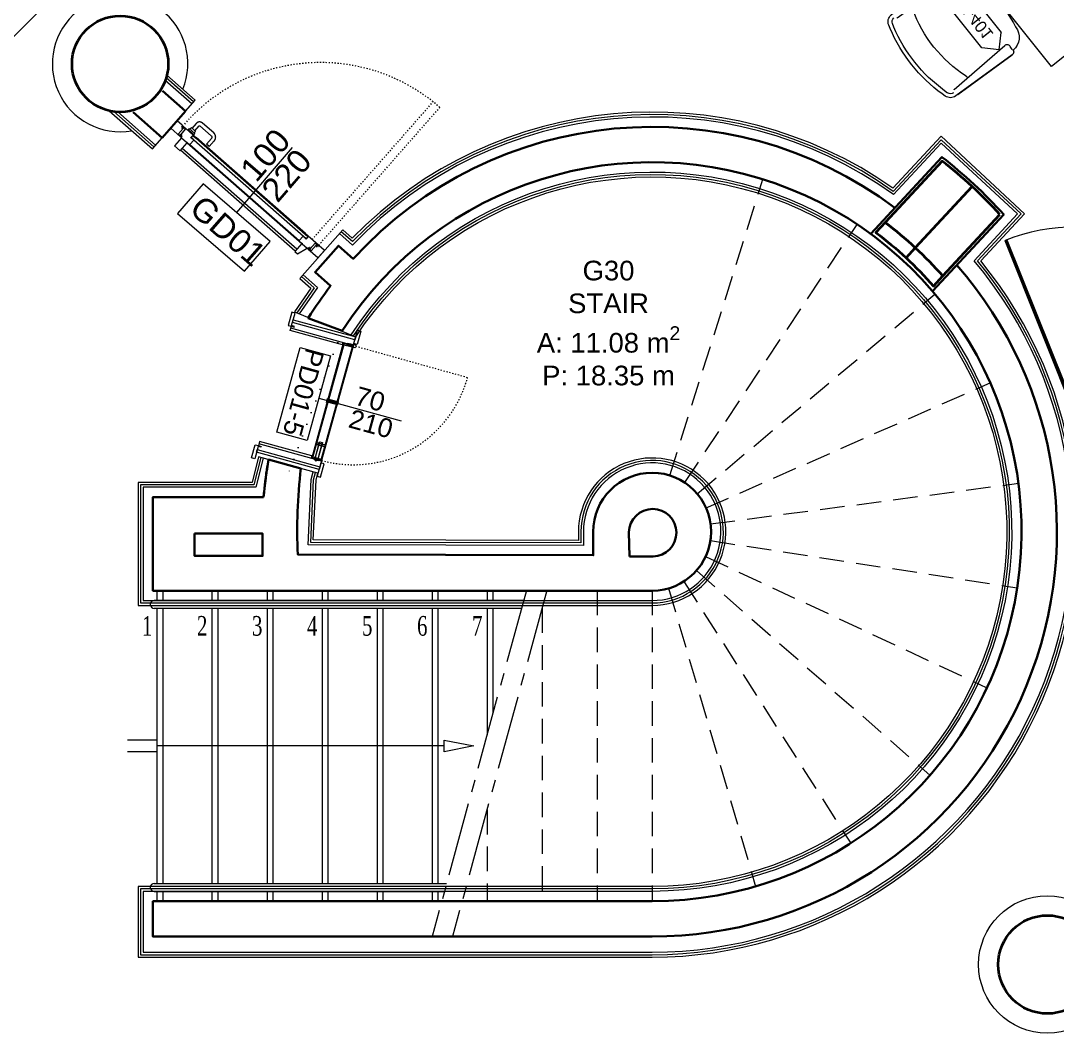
# Model space of a CAD drawing. Header units: centimetres. Extents: x 118932 to 154602, y -32682 to -23521.
# Drawn here: x 136968 to 137496, y -29260 to -28745 of the extents above; entities that cross this region are included whole.
import ezdxf

# ---------------------------------------------------------------- set-up
doc = ezdxf.new("R2010")
doc.units = ezdxf.units.CM
doc.header["$LTSCALE"] = 50
doc.header["$MEASUREMENT"] = 0
for name, pattern in [('ACAD_ISO03W100', [30, 12, -18]), ('CENTER2', [1.125, 0.75, -0.125, 0.125, -0.125]), ('DOT2', [0.125, 0, -0.125]), ('HIDDEN', [0.375, 0.25, -0.125]), ('IMPORT-HIDDEN _11_', [3.75, 2.5, -1.25])]:
    doc.linetypes.add(name, pattern=pattern)
for name, color, linetype, lineweight, true_color in [('GEN_00_BL_Yazı', 7, 'Continuous', 0, 0x4f5250), ('GEN_00_BL_Ölçü Dış', 7, 'Continuous', 5, 0x766a5e), ('GEN_01_TA_Kolon', 7, 'Continuous', 35, 0xd05d28), ('GEN_01_TA_Merdiven', 7, 'Continuous', 13, 0x816183), ('GEN_02_TF_Kapı', 7, 'Continuous', 9, 0x4a3526), ('GEN_02_TF_Mobilya', 7, 'Continuous', 5, 0x745e3d), ('GEN_02_TF_Pencere', 7, 'Continuous', 9, 0x6093ac), ('GEN_04_PL_İzdüşüm Noktalı', 7, 'DOT2', 9, 0x816183), ('GEN_05_ML_Ahşap', 7, 'Continuous', 9, 0x745e3d), ('GEN_05_ML_Alçıpan_giydirme', 7, 'Continuous', 18, 0x7ebab5), ('GEN_05_ML_Cam', 7, 'Continuous', 9, 0x637d96), ('GEN_05_ML_Kompozit Panel', 7, 'Continuous', 9, 0x7f8274), ('GEN_06_GR_Cam', 7, 'Continuous', 9, 0x6093ac), ('GEN_06_GR_İnce', 7, 'Continuous', 13, 0xb0b0a9), ('KALACAK DUVARLAR', 7, 'Continuous', 30, 0x005387)]:
    doc.layers.add(name, color=color, linetype=linetype, lineweight=lineweight, true_color=true_color)
doc.layers.add('GEN_02_TF_Halı', color=7, linetype='Continuous', lineweight=5, true_color=0x903373, transparency=0.8)
doc.styles.add('ARIAL', font='arial.ttf')
doc.styles.add('arial_1_18', font='arial.ttf', dxfattribs={"height": 0.2})
doc.styles.add('Arial_6', font='arial.ttf', dxfattribs={"height": 59.5325})
doc.styles.add('Times', font='times.ttf', dxfattribs={"width": 0.7})

# ---------------------------------------------------------------- blocks, each defined once
blk = doc.blocks.new('A$C2D1B6976')
at = {"layer": 'GEN_01_TA_Merdiven', "linetype": 'IMPORT-HIDDEN _11_', "ltscale": 0.1}
for p, q in [((31765.55, 9493.56), (31812.95, 9644.29)), ((31773.2, 9489.9), (31860.9, 9621.34)), ((31779.52, 9484.24), (31900.5, 9585.88)), ((31784, 9477.04), (31928.6, 9540.75)), ((31786.29, 9468.87), (31942.94, 9489.56)), ((31786.2, 9460.39), (31942.38, 9436.41)), ((31783.74, 9452.27), (31926.96, 9385.53)), ((31779.11, 9445.16), (31897.93, 9341.01)), ((31772.67, 9439.64), (31857.59, 9306.39)), ((31728.54, 9434.94), (31728.54, 9276.93)), ((31756.55, 9434.94), (31756.55, 9276.93)), ((31764.94, 9436.14), (31809.17, 9284.44)), ((31700.54, 9425.94), (31700.54, 9276.93)), ((31672.54, 9323.44), (31672.54, 9276.93))]:
    blk.add_line(p, q, dxfattribs=at)
at = {"layer": 'GEN_01_TA_Merdiven'}
for p, q in [((31504.53, 9434.94), (31504.53, 9429.94)), ((31507.53, 9434.94), (31507.53, 9429.94)), ((31532.53, 9434.94), (31532.53, 9429.94)), ((31535.53, 9434.94), (31535.53, 9429.94)), ((31560.53, 9434.94), (31560.53, 9429.94)), ((31563.53, 9434.94), (31563.53, 9429.94)), ((31588.54, 9434.94), (31588.54, 9429.94)), ((31591.54, 9434.94), (31591.54, 9429.94)), ((31616.54, 9434.94), (31616.54, 9429.94)), ((31619.54, 9434.94), (31619.54, 9429.94)), ((31644.54, 9434.94), (31644.54, 9429.94)), ((31647.54, 9434.94), (31647.54, 9429.94)), ((31672.54, 9434.94), (31672.54, 9429.94)), ((31675.54, 9434.94), (31675.54, 9429.94)), ((31691.16, 9429.94), (31503.12, 9429.94)), ((31690.07, 9425.94), (31503.12, 9425.94)), ((31504.53, 9425.94), (31504.53, 9285.93)), ((31507.53, 9425.94), (31507.53, 9285.93)), ((31532.53, 9425.94), (31532.53, 9285.93)), ((31535.53, 9425.94), (31535.53, 9285.93)), ((31560.53, 9425.94), (31560.53, 9285.93)), ((31563.53, 9425.94), (31563.53, 9285.93)), ((31588.54, 9425.94), (31588.54, 9285.93)), ((31591.54, 9425.94), (31591.54, 9285.93)), ((31616.54, 9425.94), (31616.54, 9285.93)), ((31619.54, 9425.94), (31619.54, 9285.93)), ((31644.54, 9425.94), (31644.54, 9285.93)), ((31647.54, 9425.94), (31647.54, 9285.93)), ((31672.54, 9425.94), (31672.54, 9361.52)), ((31675.54, 9425.94), (31675.54, 9372.55)), ((31504.53, 9358.93), (31489.53, 9358.93)), ((31650.71, 9355.93), (31504.53, 9355.93)), ((31504.53, 9352.93), (31489.53, 9352.93)), ((31503.12, 9285.93), (31651.97, 9285.93)), ((31503.12, 9281.93), (31650.88, 9281.93)), ((31504.53, 9281.93), (31504.53, 9276.93)), ((31507.53, 9281.93), (31507.53, 9276.93)), ((31532.53, 9281.93), (31532.53, 9276.93)), ((31535.53, 9281.93), (31535.53, 9276.93)), ((31560.53, 9281.93), (31560.53, 9276.93)), ((31563.53, 9281.93), (31563.53, 9276.93)), ((31588.54, 9281.93), (31588.54, 9276.93)), ((31591.54, 9281.93), (31591.54, 9276.93)), ((31616.54, 9281.93), (31616.54, 9276.93)), ((31619.54, 9281.93), (31619.54, 9276.93)), ((31644.54, 9281.93), (31644.54, 9276.93)), ((31647.54, 9281.93), (31647.54, 9276.93)), ((31505.19, 9276.93), (31504.53, 9276.93))]:
    blk.add_line(p, q, dxfattribs=at)
at = {"layer": 'GEN_01_TA_Merdiven', "linetype": 'CENTER2'}
for p, q in [((31692.52, 9434.94), (31644.62, 9258.93)), ((31702.88, 9434.94), (31654.99, 9258.93))]:
    blk.add_line(p, q, dxfattribs=at)
at = {"layer": 'GEN_01_TA_Merdiven'}
blk.add_lwpolyline([(31650.71, 9358.93), (31665.72, 9355.93), (31650.71, 9352.93)], close=True, dxfattribs=at)
for centre in [(31503.12, 9427.94), (31503.12, 9283.93)]:
    blk.add_arc(centre, 2, 90, 270, dxfattribs=at)
at = {"layer": 'GEN_04_PL_İzdüşüm Noktalı'}
blk.add_line((31598.75, 9567.15), (31570.53, 9492.29), dxfattribs=at)
at = {"layer": 'GEN_01_TA_Merdiven', "style": 'Times', "width": 0.7}
for s, p in [('1', (31496.9, 9412.04)), ('2', (31524.9, 9412.04)), ('3', (31552.9, 9412.04)), ('4', (31580.9, 9412.04)), ('6', (31636.91, 9412.04)), ('5', (31608.9, 9412.04)), ('7', (31664.91, 9412.04))]:
    blk.add_text(s, height=10, dxfattribs=at).set_placement(p)
blk = doc.blocks.new('LEVEL 0_A BLOK_KOLON')
at = {"layer": 'GEN_01_TA_Kolon'}
for points in [[(62308.16, 8662.45, 0.020904), (62292.92, 8675.44), (62263.9, 8644.14, -0.02543), (62279.26, 8631.29), (62308.16, 8662.45, 0.020904)], [(62322.26, 8648.24, 0.020904), (62308.16, 8662.45), (62279.26, 8631.29, -0.02543), (62293.24, 8616.94), (62322.26, 8648.24, 0.020904)], [(62263.9, 8644.14), (62259.14, 8639.01, -0.026871), (62274.54, 8626.2), (62279.26, 8631.29, 0.02543), (62263.9, 8644.14)], [(62279.26, 8631.29), (62274.54, 8626.2, -0.026871), (62288.48, 8611.81), (62293.24, 8616.94, 0.02543), (62279.26, 8631.29)]]:
    blk.add_lwpolyline(points, format="xyb", close=True, dxfattribs=at)
for centre, radius in [((61874.55, 8724.85), 24.49), ((62346.47, 8266.59), 25)]:
    blk.add_circle(centre, radius, dxfattribs=at)
blk = doc.blocks.new('KALACAK DUVARLAR LEVEL 0 A BLOK')
at = {"layer": 'KALACAK DUVARLAR'}
blk.add_line((61891.23, 8504.42), (61947.57, 8504.42), dxfattribs=at)
blk.add_line((61891.23, 8504.42), (61947.57, 8504.42), dxfattribs=at)
for points in [[(61881.21, 8700.23), (61895.9, 8687.32), (61907.78, 8700.82), (61896.05, 8711.13)], [(61964.17, 8280.8), (61891.23, 8280.8), (61891.23, 8298.8), (61964.17, 8298.8)], [(62145.32, 8280.8), (61891.23, 8280.8), (61891.23, 8298.8), (62145.32, 8298.8)]]:
    blk.add_lwpolyline(points, dxfattribs=at)
for points in [[(61970.31, 8595.51), (61987.52, 8589.03), (61970.31, 8595.51, -0.024235), (61981.65, 8611.94), (61973.73, 8618.9), (61985.65, 8632.36), (61993.19, 8625.73, -0.386082), (62268.85, 8651.68)], [(61987.52, 8589.03, -1.681976), (62145.32, 8298.8), (62048.65, 8298.8)], [(62256.54, 8638.4), (62292.76, 8677.47, -0.044695), (62324.29, 8648.23), (62288.07, 8609.16)], [(62043.76, 8280.8), (62145.32, 8280.8, 0.644295), (62300.38, 8622.44)], [(61965.01, 8475.14), (62115.31, 8474.81), (62115.31, 8486.81), (62115.31, 8474.81), (61965.01, 8475.14, -0.044009), (61966.58, 8518.96), (61950.11, 8523.52)]]:
    blk.add_lwpolyline(points, format="xyb", dxfattribs=at)
for points in [[(61891.23, 8456.81), (62145.32, 8456.81), (61891.23, 8456.81), (61891.23, 8504.42)], [(61912.46, 8485.83), (61947.01, 8485.83), (61947.01, 8474.53), (61912.46, 8474.53)]]:
    blk.add_lwpolyline(points, close=True, dxfattribs=at)
blk.add_lwpolyline([(62133.82, 8474.23), (62133.5, 8486.53, -2.353913), (62145.82, 8474.23)], format="xyb", close=True, dxfattribs=at)
for centre, radius, start, end in [((62152.83, 8486.81), 206.01, 169.7377, 175.0989), ((62152.83, 8486.81), 206.01, 170.5503, 175.0989), ((62145.32, 8486.81), 30, 270, 180), ((62145.32, 8486.81), 30, 270, 180)]:
    blk.add_arc(centre, radius, start, end, dxfattribs=at)
blk = doc.blocks.new('FFE Tag-Multi-MSD - FFE Tag-Multi-MSD-8152404-TYPE A-01 - FURNITURE PLAN')
blk.add_wipeout([(-8.76, 0), (-6.19, 2.57), (6.19, 2.57), (8.76, 0), (6.19, -2.57), (-6.19, -2.57)]).dxf.layer = 'GEN_00_BL_Yazı'
at = {"layer": 'GEN_00_BL_Yazı'}
for p, q in [((-8.76, 0), (-6.19, 2.57)), ((6.19, 2.57), (-6.19, 2.57)), ((8.76, 0), (6.19, 2.57)), ((-8.76, 0), (-6.19, -2.57)), ((8.76, 0), (6.19, -2.57)), ((-6.19, -2.57), (6.19, -2.57))]:
    blk.add_line(p, q, dxfattribs=at)
blk = doc.blocks.new('CS-423_DiningTable_90(W)x90(D)x76(H)')
at = {"linetype": 'HIDDEN'}
blk.add_lwpolyline([(-250, 250), (250, 250), (250, -250), (-250, -250)], close=True, dxfattribs=at)
at = {"layer": 'GEN_00_BL_Yazı', "xscale": 24.48801272789216, "yscale": 24.48801272789216, "zscale": 24.48801272789216}
blk.add_blockref('FFE Tag-Multi-MSD - FFE Tag-Multi-MSD-8152404-TYPE A-01 - FURNITURE PLAN', (7, -354.3), dxfattribs=at)
blk.add_lwpolyline([(-450, 450), (450, 450), (450, -450), (-450, -450)], close=True)
at = {"layer": 'GEN_00_BL_Yazı', "insert": (-133, -325.1), "char_height": 60, "attachment_point": 1, "style": 'Arial_6'}
blk.add_mtext('CS-423', dxfattribs=at)
blk = doc.blocks.new('EF-401_DiningChair')
at = {"layer": 'GEN_02_TF_Mobilya'}
for p, q in [((-264.5, 90.1), (-279.6, 431.6)), ((257.7, 449.2), (239.7, 449.2)), ((264.5, 90.1), (279.6, 431.6)), ((-206.7, 48.1), (-225.4, 53.6)), ((206.7, 48.1), (225.4, 53.6))]:
    blk.add_line(p, q, dxfattribs=at)
for centre, radius, start, end in [((-262.1, 432.2), 17.6, 75.4846, 181.8292), ((262.1, 432.2), 17.6, 358.1708, 104.5154), ((-223.9, 171.6), 10, 53.6805, 121.5734), ((-0.1, 833.8), 689.4, 251.5812, 288.4188), ((223.6, 171.6), 10, 58.4266, 126.3195), ((-218.1, 78.4), 25.8, 182.5404, 253.5801), ((-234, 91.3), 1.15, 270, 357.4596), ((218.1, 78.4), 25.8, 286.4199, 357.4596), ((234, 91.3), 1.15, 182.5404, 270), ((0, 793.2), 773.2, 254.4748, 285.5252)]:
    blk.add_arc(centre, radius, start, end, dxfattribs=at)
at = {"layer": 'GEN_00_BL_Yazı', "xscale": 24.48801272789193, "yscale": 24.48801272789193, "zscale": 24.48801272789193, "rotation": 180}
blk.add_blockref('FFE Tag-Multi-MSD - FFE Tag-Multi-MSD-8152404-TYPE A-01 - FURNITURE PLAN', (-2.8, 395.2), dxfattribs=at)
at = {"layer": 'GEN_02_TF_Mobilya'}
for p, q in [((-257.7, 449.2), (-239.7, 449.2)), ((-232.8, 91.2), (-217.7, 431.6)), ((232.8, 91.2), (217.7, 431.6))]:
    blk.add_line(p, q, dxfattribs=at)
blk.add_lwpolyline([(-263.5, 449.7, 0.399393), (-279.6, 431.6), (-263.9, 76.4, 0.320293), (-231, 34.5), (-212.3, 28.9, 0.136318), (212.3, 28.9), (231, 34.5, 0.320293), (263.9, 76.4), (279.6, 431.6, 0.399393), (263.5, 449.7, 0.412368), (178.4, 533.3, 0.093652), (-178.4, 533.3, 0.412368)], format="xyb", close=True, dxfattribs=at)
for centre, start, end in [((-235.3, 432.2), 358.1708, 104.5154), ((235.3, 432.2), 75.4846, 181.8292)]:
    blk.add_arc(centre, 17.6, start, end, dxfattribs=at)
at = {"layer": 'GEN_00_BL_Yazı', "insert": (137.2, 365.9), "char_height": 60, "attachment_point": 1, "rotation": 180, "style": 'Arial_6'}
blk.add_mtext('EF-401', dxfattribs=at)
blk = doc.blocks.new('A blok level 0 tefriş')
at = {"layer": 'GEN_02_TF_Halı'}
blk.add_lwpolyline([(269.51, -7.4), (-119.4, 381.51), (-373.96, 126.95), (14.95, -261.96)], close=True, dxfattribs=at)
at = {"layer": 'GEN_02_TF_Mobilya', "xscale": 0.1, "yscale": 0.1, "zscale": 0.1, "rotation": 218.5556350072691}
blk.add_blockref('CS-423_DiningTable_90(W)x90(D)x76(H)', (773.23, 8.8), dxfattribs=at)
at = {"layer": 'GEN_02_TF_Mobilya', "xscale": -0.1, "yscale": 0.1, "zscale": 0.1, "rotation": 308.5556350072694}
blk.add_blockref('EF-401_DiningChair', (695.03, -53.53), dxfattribs=at)
blk = doc.blocks.new('level 0 main tower duvarlar')
at = {"layer": 'GEN_00_BL_Yazı'}
blk.add_arc((-848.93, -628.09), 34.49, 337.9682, 279.9244, dxfattribs=at)
at = {"layer": 'GEN_05_ML_Alçıpan_giydirme'}
for points in [[(-854.51, -651.94), (-832.53, -671.26), (-810.75, -646.49), (-825.13, -633.85)], [(-812.4, -648.37), (-825.92, -636.48)], [(-811.58, -647.43), (-825.49, -635.19)], [(-852.12, -652.37), (-831.7, -670.32)], [(-850.01, -652.56), (-830.88, -669.38)], [(-756.6, -736.35), (-750.13, -742.03), (-758.93, -754.78)], [(-755.77, -735.41), (-748.47, -741.83), (-757.75, -755.27)]]:
    blk.add_lwpolyline(points, dxfattribs=at)
blk.add_lwpolyline([(-757.42, -737.29), (-751.79, -742.24), (-760.11, -754.3), (-729.04, -767.04, -1.67594), (-578.16, -1046.64), (-839.75, -1046.64), (-839.75, -1082.64), (-578.15, -1082.64, 0.632082), (-410.88, -728.36), (-388.59, -704.31), (-431.12, -664.88), (-455.61, -691.29, 0.36719), (-730.77, -716.8), (-735.65, -712.52)], format="xyb", close=True, dxfattribs=at)
for points in [[(-730.21, -766.56), (-730.2, -766.52, -1.676969), (-578.16, -1047.89), (-838.5, -1047.89), (-838.5, -1081.39), (-578.16, -1081.39, 0.633848), (-412.54, -728.31), (-390.35, -704.38), (-431.05, -666.65), (-455.44, -692.94, 0.370234), (-730.7, -718.53), (-736.47, -713.46)], [(-731.37, -766.08), (-731.35, -766, -1.67799), (-578.16, -1049.14), (-837.25, -1049.14), (-837.25, -1080.14), (-578.16, -1080.14, 0.635637), (-414.2, -728.26), (-392.12, -704.45), (-430.99, -668.41), (-455.27, -694.6, 0.373318), (-730.63, -720.25), (-737.3, -714.39)], [(-778.52, -828.01), (-781.77, -841.03), (-839.75, -841.03), (-839.75, -903.63), (-578.16, -903.63, 2.414404), (-615.66, -866.13), (-615.66, -870.62), (-750.62, -870.32), (-749.21, -839.97), (-748.22, -836.38), (-778.52, -828.01)], [(-777.31, -828.34), (-780.79, -842.28), (-838.5, -842.28), (-838.5, -902.38), (-578.16, -902.38, 2.414404), (-614.41, -866.13), (-614.41, -871.87), (-751.93, -871.57), (-750.45, -839.77), (-749.42, -836.05)], [(-776.11, -828.67), (-779.82, -843.53), (-837.25, -843.53), (-837.25, -901.13), (-578.16, -901.13, 2.414404), (-613.16, -866.13), (-613.16, -873.12), (-753.23, -872.81), (-751.7, -839.58), (-750.63, -835.72)]]:
    blk.add_lwpolyline(points, format="xyb", dxfattribs=at)
at = {"layer": 'GEN_05_ML_Kompozit Panel'}
blk.add_circle((-377.01, -1086.35), 35, dxfattribs=at)
blk = doc.blocks.new('A9_')
at = {"layer": 'GEN_02_TF_Pencere'}
for p, q in [((-240.78, -103.38), (-277.96, -10.54)), ((-240.78, -103.38), (-277.96, -10.54)), ((-240.6, -103.31), (-277.77, -10.47)), ((-240.6, -103.31), (-277.77, -10.47)), ((-240.41, -103.24), (-277.58, -10.39)), ((-240.41, -103.24), (-277.58, -10.39)), ((-240.3, -102.98), (-277.32, -10.51)), ((-240.3, -102.98), (-277.32, -10.51)), ((-241.42, -103.42), (-278.44, -10.95)), ((-241.42, -103.42), (-278.44, -10.95)), ((-241.16, -103.53), (-278.33, -10.69)), ((-241.16, -103.53), (-278.33, -10.69)), ((-240.97, -103.46), (-278.14, -10.62)), ((-240.97, -103.46), (-278.14, -10.62))]:
    blk.add_line(p, q, dxfattribs=at)
blk.add_arc((-243.01, -97.81), 94.01, 21.8203, 112.0938, dxfattribs=at)
blk.add_arc((-243.01, -97.81), 94.01, 21.8203, 112.0938, dxfattribs=at)
blk = doc.blocks.new('DOGRAMA LEVEL 0 A BLOK')
at = {"layer": 'GEN_06_GR_İnce'}
blk.add_blockref('A9_', (3132.49, -759.9), dxfattribs=at)
blk = doc.blocks.new('PD01-5')
at = {"layer": 'GEN_02_TF_Kapı'}
for p, q in [((3.75, 0), (-0.75, 0)), ((3.45, 0.14), (3.45, -3)), ((3.75, 0.01), (3.75, -3)), ((3.75, 0), (3.75, -33)), ((4.05, 0.01), (4.05, -3)), ((4.05, 0), (64.45, 0)), ((4.05, -5.2), (4.05, 0)), ((4.35, 0.14), (4.35, -3)), ((33.56, 0), (33.56, -5.2, 0)), ((34.95, 0), (34.95, -5.2, 0)), ((56.32, 0), (56.32, -5.2, 0)), ((57.32, 0), (57.32, -5.2, 0)), ((64.45, -5.2), (64.45, 0)), ((64.75, 0), (64.75, -33)), ((64.75, 0), (69.25, 0)), ((3.75, -3), (3.45, -3)), ((4.07, -2.6), (3.75, -2.26)), ((4.07, -2.6), (3.75, -2.26)), ((4.07, -2.6), (3.75, -3.01)), ((4.05, -0.4), (64.45, -0.4)), ((4.05, -2.54), (4.05, -2.12)), ((4.05, -2.55), (4.07, -2.55)), ((4.05, -2.65), (4.05, -2.55)), ((4.05, -2.65), (4.07, -2.65)), ((4.05, -3.08), (4.05, -2.66)), ((4.35, -3), (4.05, -3)), ((4.05, -4.8), (64.45, -4.8)), ((4.05, -5.2), (64.45, -5.2)), ((4.07, -2.1), (4.43, -2.1)), ((4.07, -2.45), (4.07, -2.55)), ((4.07, -2.45), (4.18, -2.45)), ((4.07, -2.65), (4.07, -2.55)), ((4.07, -2.65), (4.07, -2.75)), ((4.07, -2.75), (4.18, -2.75)), ((4.43, -3.1), (4.07, -3.1)), ((4.18, -2.12), (4.18, -3.08)), ((4.18, -2.45), (4.18, -2.75)), ((4.45, -2.12), (4.45, -3.08)), ((4.65, -4.8), (4.65, -0.4)), ((33.66, -5.2), (34.85, -5.2)), ((63.85, -4.8), (63.85, -0.4)), ((64.05, -2.12), (64.05, -3.08)), ((64.43, -2.1), (64.07, -2.1)), ((64.07, -2.12), (64.07, -3.08)), ((64.43, -2.12), (64.07, -2.12)), ((64.07, -3.08), (64.43, -3.08)), ((64.07, -3.1), (64.43, -3.1)), ((64.32, -2.12), (64.32, -3.08)), ((64.43, -2.45), (64.32, -2.45)), ((64.32, -2.45), (64.32, -2.75)), ((64.43, -2.75), (64.32, -2.75)), ((64.43, -2.54), (64.43, -2.12)), ((64.43, -2.6), (64.75, -2.26)), ((64.43, -2.6), (64.75, -2.26)), ((64.43, -2.45), (64.43, -2.55)), ((64.43, -2.54), (64.45, -2.54)), ((64.45, -2.55), (64.43, -2.55)), ((64.43, -2.65), (64.43, -2.55)), ((64.43, -2.6), (64.75, -3.01)), ((64.43, -2.65), (64.43, -2.75)), ((64.45, -2.65), (64.43, -2.65)), ((64.43, -3.08), (64.43, -2.66)), ((64.43, -2.66), (64.45, -2.66)), ((64.45, -2.06), (64.45, -3.11)), ((65.45, -2.73), (64.45, -2.06)), ((64.45, -2.54), (64.45, -2.12)), ((64.45, -2.65), (64.45, -2.55)), ((64.45, -3.08), (64.45, -2.66)), ((65.45, -2.99), (64.45, -3.11)), ((64.45, -3.11), (64.45, -2.99)), ((64.95, -1.47), (65.05, -1.47)), ((65.05, -3.69), (64.95, -3.69)), ((65.05, -1.47), (65.05, -2.46)), ((65.05, -3.04), (65.05, -3.69)), ((65.45, -2.99), (65.45, -2.73)), ((4.95, -5.4), (3.75, -5.4)), ((4.95, -5.4), (4.95, -33)), ((63.55, -5.4), (63.55, -33)), ((63.55, -5.4), (64.75, -5.4)), ((2.75, -31.5), (2.35, -31.5)), ((2.35, -31.5), (2.35, -33)), ((2.75, -33), (2.75, -31.5)), ((65.75, -33), (65.75, -31.5)), ((65.75, -31.5), (66.15, -31.5)), ((66.15, -31.5), (66.15, -33)), ((2.35, -33), (-0.75, -33)), ((4.95, -33), (2.75, -33)), ((63.55, -33), (65.75, -33))]:
    blk.add_line(p, q, dxfattribs=at)
at = {"layer": 'GEN_02_TF_Kapı', "linetype": 'ACAD_ISO03W100', "ltscale": 0.001}
blk.add_lwpolyline([(64.45, 0, 0.414214), (4.05, 60.4), (3.9, 0.8)], format="xyb", dxfattribs=at)
at = {"layer": 'GEN_02_TF_Kapı'}
for points in [[(2.75, 0), (-4.25, 0), (-4.25, 1.75), (2.75, 1.75)], [(-0.75, 0), (0.75, 0), (0.75, -33), (-0.75, -33)], [(35.25, 0), (33.25, 0), (33.25, 0.2), (33.65, 0.3), (34.85, 0.3), (35.25, 0.2)], [(33.66, 0), (33.56, 0), (33.56, -5.2), (33.66, -5.2)], [(34.85, -5.2), (33.65, -5.2), (33.65, 0), (34.85, 0)], [(34.85, 0), (34.95, 0), (34.95, -5.2), (34.85, -5.2)], [(56.42, 0), (56.32, 0), (56.32, -5.2), (56.42, -5.2)], [(56.32, 0), (56.42, 0), (56.42, -5.2), (56.32, -5.2)], [(56.42, -5.2), (57.22, -5.2), (57.22, 0), (56.42, 0)], [(57.22, 0), (57.32, 0), (57.32, -5.2), (57.22, -5.2)], [(57.32, 0), (57.22, 0), (57.22, -5.2), (57.32, -5.2)], [(65.75, 0), (72.75, 0), (72.75, 1.75), (65.75, 1.75)], [(67.75, 0), (69.25, 0), (69.25, -33), (67.75, -33)], [(35.26, -5.4), (33.26, -5.4), (33.26, -5.2), (35.26, -5.2)], [(55.5, -1.95), (64.35, -1.95), (64.35, -3.47), (55.5, -3.47)], [(55.6, -2.05), (64.25, -2.05), (64.25, -3.37), (55.6, -3.37)], [(64.45, -3.47), (64.25, -3.47), (64.25, -1.55), (64.45, -1.55)], [(64.95, -3.69), (64.75, -3.69), (64.75, -1.47), (64.95, -1.47)]]:
    blk.add_lwpolyline(points, close=True, dxfattribs=at)
for points in [[(4.05, -2.54), (4.07, -2.54), (4.07, -2.12), (4.43, -2.12), (4.43, -3.08), (4.07, -3.08), (4.07, -2.66), (4.05, -2.66)], [(2.35, -33), (-4.25, -33), (-4.25, -34.75), (2.75, -34.75), (2.75, -33)], [(66.15, -33), (72.75, -33), (72.75, -34.75), (65.75, -34.75), (65.75, -33)]]:
    blk.add_lwpolyline(points, dxfattribs=at)
blk.add_circle((3.9, 0.8), 0.8, dxfattribs=at)
for centre, start, end in [((4.07, -2.12), 91.5433, 178.4567), ((4.07, -3.08), 181.5433, 268.4567), ((4.43, -2.12), 1.5433, 88.4567), ((4.43, -3.08), 271.5433, 358.4567), ((64.07, -2.12), 91.5433, 178.4567), ((64.07, -3.08), 181.5433, 268.4567), ((64.43, -2.12), 1.5433, 88.4567), ((64.43, -3.08), 271.5433, 358.4567)]:
    blk.add_arc(centre, 0.0206, start, end, dxfattribs=at)
at = {"layer": 'GEN_05_ML_Ahşap'}
blk.add_lwpolyline([(34.25, -9.81), (34.25, 33.75)], dxfattribs=at)
blk.add_lwpolyline([(56.63, -25.81), (11.87, -25.81), (11.87, -9.81), (56.63, -9.81)], close=True, dxfattribs=at)
at = {"layer": 'GEN_00_BL_Yazı', "char_height": 9.6, "attachment_point": 7, "rotation": 90, "style": 'arial_1_18'}
for s, insert in [('\\A1;210', (44.69, 8.09)), ('\\A1;70', (32.69, 8.07))]:
    blk.add_mtext_dynamic_manual_height_columns(s, width=2834.1518, gutter_width=1500, heights=[310.23], dxfattribs=dict(at, insert=insert))
at = {"layer": 'GEN_00_BL_Yazı', "insert": (56.21, -22.98), "char_height": 9.6, "attachment_point": 9, "style": 'arial_1_18'}
blk.add_mtext_dynamic_manual_height_columns('\\A1;PD01-5', width=2834.1518, gutter_width=1500, heights=[310.23], dxfattribs=at)
blk = doc.blocks.new('level 0 a blok kapılar')
at = {"color": 5, "rotation": 254.5428395438919}
blk.add_blockref('PD01-5', (1307.69, -875.49), dxfattribs=at)
blk = doc.blocks.new('public 100 cm sağ cam kapı')
at = {"layer": 'GEN_05_ML_Ahşap'}
blk.add_lwpolyline([(61935.24, 3206), (61963.64, 3239.03)], dxfattribs=at)
blk.add_lwpolyline([(61905.14, 3205.5), (61939.26, 3176.16), (61952.3, 3191.33), (61918.18, 3220.67)], close=True, dxfattribs=at)
at = {"layer": 'GEN_05_ML_Cam', "linetype": 'ACAD_ISO03W100', "ltscale": 0.001}
for p, q in [((61973.6, 3192.25), (62035.29, 3262.43)), ((62038.62, 3259.49), (62035.29, 3262.43)), ((61976.93, 3189.32), (62038.62, 3259.49))]:
    blk.add_line(p, q, dxfattribs=at)
blk.add_arc((61977.88, 3190.08), 92.23, 48.8104, 139.4266, dxfattribs=at)
at = {"layer": 'GEN_06_GR_Cam'}
for p, q in [((61904.7, 3252.57), (61901.67, 3249.12)), ((61907.5, 3250.38), (61904.98, 3252.59)), ((61907.33, 3249.81), (61907.52, 3250.03)), ((61907.74, 3249.75), (61909.09, 3248.56)), ((61914.46, 3244.24), (61907.94, 3249.98)), ((61914.67, 3251.33), (61912.42, 3248.77)), ((61913.88, 3247.48), (61916.13, 3250.05)), ((61916.55, 3250.07), (61922.28, 3245.04)), ((61923.56, 3246.5), (61917.84, 3251.53)), ((61901.69, 3248.84), (61906.67, 3244.46)), ((61905.52, 3245.94), (61908.06, 3248.83)), ((61906.87, 3244.68), (61905.52, 3245.87)), ((61909.09, 3248.49), (61906.55, 3245.6)), ((61906.56, 3245.39), (61907.05, 3244.96)), ((61906.78, 3245.4), (61906.99, 3245.65)), ((61907.05, 3244.96), (61907.28, 3244.76)), ((61907.23, 3245.39), (61907.06, 3245.27)), ((61907.29, 3244.62), (61907.09, 3244.41)), ((61907.56, 3249.47), (61907.34, 3249.67)), ((61907.39, 3249.04), (61907.55, 3249.16)), ((61907.84, 3249.03), (61907.62, 3248.79)), ((61910.42, 3248.23), (61910.21, 3247.99)), ((61910.21, 3247.99), (61913.39, 3245.2)), ((61913.6, 3245.44), (61910.42, 3248.23)), ((61910.53, 3248.25), (61910.47, 3248.18)), ((61910.59, 3248.21), (61910.53, 3248.25)), ((61910.53, 3248.25), (61913.61, 3245.55)), ((61911.11, 3248.69), (61910.64, 3248.16)), ((61911.11, 3248.69), (61913.97, 3246.17)), ((61912.18, 3249.19), (61911.46, 3248.38)), ((61911.79, 3244.01), (61912.84, 3245.2)), ((61912.84, 3245.2), (61912, 3244.25)), ((61912.19, 3248.96), (61912.14, 3248.9)), ((61912.18, 3249.19), (61914.33, 3247.3)), ((61971.46, 3193.67), (61912.84, 3245.2)), ((61912.91, 3245.2), (61914.26, 3244.02)), ((61913.39, 3245.2), (61913.6, 3245.44)), ((61913.5, 3245.64), (61913.97, 3246.17)), ((61913.55, 3245.48), (61913.61, 3245.55)), ((61913.61, 3245.55), (61913.56, 3245.59)), ((61913.61, 3246.48), (61914.33, 3247.3)), ((61914.05, 3247.23), (61914.1, 3247.29)), ((61907.15, 3244.02), (61903.6, 3239.98)), ((61903.6, 3239.98), (61906.46, 3237.46)), ((61906.46, 3237.46), (61910.02, 3241.51)), ((61907.12, 3244.05), (61909.63, 3241.85)), ((61910.02, 3241.51), (61909.63, 3241.85)), ((61909.96, 3241.7), (61911.24, 3240.58)), ((61910.02, 3241.51), (61968.39, 3190.21)), ((61911.24, 3240.58), (61911.34, 3240.49)), ((61911.32, 3240.46), (61911.4, 3240.56)), ((61966.96, 3191.55), (61911.32, 3240.46)), ((61911.38, 3240.54), (61911.41, 3240.57)), ((61911.38, 3240.54), (61967.03, 3191.62)), ((61911.45, 3240.59), (61913.43, 3242.84)), ((61912, 3244.25), (61970.62, 3192.71)), ((61913.07, 3243.09), (61912.01, 3244.02)), ((61913.29, 3243.09), (61913.15, 3243.06)), ((61913.46, 3242.89), (61913.5, 3242.94)), ((61914.26, 3244.02), (61914.36, 3243.93)), ((61914.37, 3243.94), (61914.45, 3244.02)), ((61914.37, 3243.94), (61970.02, 3195.02)), ((61914.47, 3244.05), (61914.57, 3244.16)), ((61970.21, 3195.24), (61914.57, 3244.16)), ((61922.36, 3243.73), (61919.83, 3240.85)), ((61921.29, 3239.56), (61919.83, 3240.85)), ((61921.29, 3239.56), (61923.82, 3242.44)), ((61965.03, 3186.39), (61906.67, 3237.7)), ((61965.87, 3187.34), (61907.51, 3238.65)), ((61969.04, 3193.95), (61967.06, 3191.7)), ((61969.14, 3194.02), (61969.1, 3193.98)), ((61969.3, 3193.7), (61969.3, 3193.84)), ((61970.39, 3192.69), (61969.33, 3193.62)), ((61970.01, 3195.01), (61970.1, 3194.93)), ((61970.09, 3195.1), (61970.02, 3195.02)), ((61970.1, 3194.93), (61971.45, 3193.74)), ((61970.21, 3195.24), (61970.14, 3195.16)), ((61976.82, 3189.42), (61970.3, 3195.15)), ((61971.46, 3193.67), (61970.41, 3192.48)), ((61970.62, 3192.71), (61971.46, 3193.67)), ((61968.39, 3190.21), (61964.82, 3186.15)), ((61966.25, 3184.89), (61970.81, 3187.63)), ((61967.04, 3191.64), (61966.96, 3191.55)), ((61967.06, 3191.65), (61967.03, 3191.62)), ((61967.04, 3191.52), (61967.08, 3191.49)), ((61967.08, 3191.49), (61968.35, 3190.37)), ((61968.55, 3190.06), (61968.39, 3190.21)), ((61968.54, 3190.05), (61971.05, 3187.85)), ((61970.81, 3187.63), (61971.03, 3187.87)), ((61971.41, 3187.87), (61971.6, 3188.09)), ((61971.51, 3187.46), (61976.49, 3183.08)), ((61973.06, 3186.5), (61971.71, 3187.68)), ((61971.74, 3188.09), (61971.96, 3187.9)), ((61971.96, 3187.9), (61972.45, 3187.47)), ((61972.27, 3187.95), (61972.37, 3188.12)), ((61972.65, 3187.92), (61972.44, 3187.68)), ((61972.66, 3187.48), (61975.2, 3190.38)), ((61975.67, 3189.39), (61973.13, 3186.5)), ((61975.28, 3190.38), (61976.62, 3189.19)), ((61975.68, 3188.95), (61975.9, 3189.2)), ((61976.06, 3188.93), (61975.97, 3188.75)), ((61976.59, 3188.78), (61976.37, 3188.98)), ((61976.93, 3189.01), (61976.74, 3188.79)), ((61976.78, 3183.09), (61979.81, 3186.54)), ((61976.93, 3189.32), (61976.82, 3189.42)), ((61979.79, 3186.82), (61977.28, 3189.03)), ((61964.82, 3186.15), (61966.25, 3184.89))]:
    blk.add_line(p, q, dxfattribs=at)
at = {"layer": 'GEN_06_GR_Cam', "flags": 128}
for points in [[(61915.41, 3251.88), (61915.33, 3251.84), (61915.25, 3251.8), (61915.17, 3251.75), (61915.1, 3251.7), (61915.02, 3251.65), (61914.95, 3251.6), (61914.88, 3251.54), (61914.82, 3251.48), (61914.75, 3251.42), (61914.69, 3251.35), (61914.67, 3251.33)], [(61916.44, 3252.09), (61916.35, 3252.09), (61916.26, 3252.09), (61916.17, 3252.08), (61916.08, 3252.08), (61915.99, 3252.06), (61915.91, 3252.05), (61915.82, 3252.03), (61915.73, 3252), (61915.65, 3251.98), (61915.56, 3251.95), (61915.48, 3251.91), (61915.41, 3251.88)], [(61916.13, 3250.05), (61916.14, 3250.05), (61916.15, 3250.06), (61916.16, 3250.07), (61916.17, 3250.08), (61916.18, 3250.09), (61916.19, 3250.09), (61916.2, 3250.1), (61916.21, 3250.11), (61916.22, 3250.11), (61916.23, 3250.12), (61916.23, 3250.12)], [(61916.23, 3250.12), (61916.24, 3250.12), (61916.25, 3250.13), (61916.26, 3250.13), (61916.28, 3250.14), (61916.29, 3250.14), (61916.3, 3250.14), (61916.31, 3250.14), (61916.32, 3250.14), (61916.33, 3250.15), (61916.35, 3250.15), (61916.36, 3250.15), (61916.37, 3250.15)], [(61916.37, 3250.15), (61916.38, 3250.15), (61916.39, 3250.14), (61916.4, 3250.14), (61916.42, 3250.14), (61916.43, 3250.14), (61916.44, 3250.14), (61916.45, 3250.13), (61916.46, 3250.13), (61916.47, 3250.12)], [(61917.21, 3251.92), (61917.12, 3251.96), (61917.04, 3251.99), (61916.95, 3252.01), (61916.87, 3252.03), (61916.78, 3252.05), (61916.69, 3252.07), (61916.6, 3252.08), (61916.51, 3252.09), (61916.44, 3252.09)], [(61916.47, 3250.12), (61916.48, 3250.12), (61916.49, 3250.11), (61916.5, 3250.11), (61916.51, 3250.1), (61916.52, 3250.1), (61916.53, 3250.09), (61916.54, 3250.08), (61916.55, 3250.08), (61916.55, 3250.07)], [(61917.84, 3251.53), (61917.77, 3251.59), (61917.7, 3251.65), (61917.63, 3251.7), (61917.55, 3251.75), (61917.47, 3251.79), (61917.39, 3251.84), (61917.31, 3251.88), (61917.23, 3251.91), (61917.21, 3251.92)], [(61922.28, 3245.04), (61922.3, 3245.02), (61922.33, 3244.99), (61922.36, 3244.96), (61922.37, 3244.95)], [(61922.37, 3244.95), (61922.39, 3244.92), (61922.42, 3244.89), (61922.44, 3244.86), (61922.46, 3244.82), (61922.48, 3244.79), (61922.49, 3244.76), (61922.51, 3244.73), (61922.52, 3244.7)], [(61922.52, 3244.7), (61922.53, 3244.67), (61922.55, 3244.63), (61922.56, 3244.6), (61922.57, 3244.56), (61922.57, 3244.53), (61922.58, 3244.49), (61922.59, 3244.45), (61922.59, 3244.44)], [(61922.59, 3244.44), (61922.59, 3244.4), (61922.59, 3244.36), (61922.59, 3244.33), (61922.59, 3244.29), (61922.59, 3244.25), (61922.58, 3244.21), (61922.58, 3244.18), (61922.57, 3244.14), (61922.56, 3244.11)], [(61923.85, 3246.21), (61923.78, 3246.29), (61923.7, 3246.37), (61923.61, 3246.45), (61923.56, 3246.5)], [(61924.31, 3245.46), (61924.27, 3245.56), (61924.21, 3245.67), (61924.16, 3245.77), (61924.1, 3245.87), (61924.04, 3245.96), (61923.97, 3246.06), (61923.9, 3246.15), (61923.85, 3246.21)], [(61924.52, 3244.64), (61924.51, 3244.75), (61924.49, 3244.86), (61924.47, 3244.98), (61924.44, 3245.09), (61924.41, 3245.2), (61924.37, 3245.31), (61924.33, 3245.42), (61924.31, 3245.46)], [(61924.44, 3243.61), (61924.47, 3243.73), (61924.49, 3243.84), (61924.51, 3243.95), (61924.53, 3244.07), (61924.53, 3244.18), (61924.54, 3244.3), (61924.54, 3244.41), (61924.53, 3244.53), (61924.52, 3244.64)], [(61922.49, 3243.92), (61922.47, 3243.89), (61922.46, 3243.86), (61922.44, 3243.82), (61922.41, 3243.79), (61922.39, 3243.76), (61922.37, 3243.74), (61922.36, 3243.73)], [(61922.56, 3244.11), (61922.55, 3244.07), (61922.54, 3244.03), (61922.53, 3244), (61922.51, 3243.97), (61922.5, 3243.93), (61922.49, 3243.92)], [(61923.82, 3242.44), (61923.9, 3242.53), (61923.97, 3242.62), (61924.03, 3242.71), (61924.1, 3242.81), (61924.16, 3242.91), (61924.21, 3243.01), (61924.23, 3243.04)], [(61924.23, 3243.04), (61924.28, 3243.15), (61924.32, 3243.25), (61924.37, 3243.36), (61924.4, 3243.47), (61924.44, 3243.58), (61924.44, 3243.61)]]:
    blk.add_lwpolyline(points, dxfattribs=at)
at = {"layer": 'GEN_06_GR_Cam'}
for centre, radius, start, end in [((61904.85, 3252.44), 0.2, 48.6807, 138.6807), ((61907.4, 3249.74), 0.0998, 138.6807, 228.6807), ((61907.33, 3250.19), 0.249, 318.6807, 48.6807), ((61907.84, 3249.86), 0.15, 138.6807, 228.6807), ((61907.84, 3249.86), 0.15, 48.6807, 138.6807), ((61901.82, 3248.99), 0.2, 138.6807, 228.6807), ((61905.56, 3245.91), 0.0499, 138.6807, 228.6807), ((61906.66, 3245.5), 0.15, 138.6807, 318.6807), ((61906.77, 3244.57), 0.15, 228.6807, 318.6807), ((61906.77, 3244.57), 0.15, 318.6807, 48.6807), ((61907.18, 3245.11), 0.2, 126.883, 228.6807), ((61907.12, 3245.53), 0.175, 306.7009, 138.6807), ((61907.21, 3244.69), 0.0998, 318.6807, 48.6807), ((61907.49, 3248.9), 0.175, 126.6996, 318.6807), ((61907.43, 3249.32), 0.2, 306.7006, 48.6807), ((61907.95, 3248.93), 0.15, 48.6807, 138.6801), ((61907.95, 3248.93), 0.15, 318.6807, 48.6807), ((61909.06, 3248.53), 0.0499, 318.6807, 48.6807), ((61912.88, 3245.17), 0.0499, 48.6807, 138.3641), ((61907.28, 3244.24), 0.249, 138.6807, 228.6807), ((61909.76, 3242), 0.2, 228.6807, 318.6807), ((61910.08, 3241.83), 0.174, 167.5838, 228.6807), ((61911.34, 3240.69), 0.15, 228.6807, 318.6807), ((61911.91, 3243.91), 0.152, 48.6807, 138.6807), ((61913.13, 3243.16), 0.0998, 228.6807, 278.9529), ((61913.31, 3242.94), 0.15, 318.6807, 98.9529), ((61914.36, 3244.13), 0.15, 228.6807, 48.6807), ((61967.18, 3191.6), 0.15, 138.6807, 228.6807), ((61969.15, 3193.85), 0.15, 358.4085, 138.6807), ((61969.4, 3193.7), 0.0998, 178.4085, 228.6807), ((61970.2, 3195.04), 0.15, 48.6807, 228.6807), ((61970.29, 3192.58), 0.152, 318.6807, 48.6807), ((61971.42, 3193.7), 0.0499, 318.9972, 48.6807), ((61968.47, 3190.5), 0.174, 228.6807, 289.7775), ((61968.68, 3190.2), 0.2, 138.6807, 228.6807), ((61971.22, 3188.03), 0.249, 228.6807, 318.6807), ((61971.61, 3187.57), 0.15, 138.6807, 228.6807), ((61971.61, 3187.57), 0.15, 48.6807, 138.6807), ((61971.67, 3188.02), 0.0998, 48.6807, 138.6807), ((61972.1, 3188.05), 0.2, 228.6807, 330.4783), ((61972.52, 3188.04), 0.175, 318.6807, 150.6604), ((61972.55, 3187.58), 0.15, 138.6807, 318.6807), ((61973.09, 3186.53), 0.0499, 228.6807, 318.6807), ((61975.24, 3190.34), 0.0499, 48.6807, 138.6807), ((61975.81, 3188.84), 0.175, 138.6807, 330.6618), ((61975.78, 3189.3), 0.15, 48.6807, 138.6807), ((61975.78, 3189.3), 0.15, 318.6812, 48.6807), ((61976.24, 3188.83), 0.2, 48.6807, 150.6607), ((61976.66, 3188.86), 0.0998, 228.6807, 318.6807), ((61976.72, 3189.31), 0.15, 228.6807, 318.6807), ((61976.72, 3189.31), 0.15, 318.6807, 48.6807), ((61977.11, 3188.84), 0.249, 48.6807, 138.6807), ((61979.66, 3186.67), 0.2, 318.6807, 48.6807), ((61976.63, 3183.23), 0.2, 228.6807, 318.6807)]:
    blk.add_arc(centre, radius, start, end, dxfattribs=at)
for points, knots in [([(61907.73, 3249.96), (61907.72, 3249.95), (61907.71, 3249.94), (61907.7, 3249.91), (61907.69, 3249.9), (61907.69, 3249.89)], [-1, -1, -1, -1, -0.8333333, -0.75, -0.6666667, -0.6666667, -0.6666667, -0.6666667]), ([(61907.79, 3250), (61907.79, 3250), (61907.77, 3250), (61907.75, 3249.98), (61907.74, 3249.97), (61907.73, 3249.96)], [-0.3333333, -0.3333333, -0.3333333, -0.3333333, -0.25, -0.1666667, 0, 0, 0, 0]), ([(61906.55, 3245.6), (61906.54, 3245.59), (61906.53, 3245.58), (61906.52, 3245.55), (61906.52, 3245.53), (61906.51, 3245.51), (61906.51, 3245.49), (61906.52, 3245.47), (61906.52, 3245.45), (61906.53, 3245.44), (61906.54, 3245.43), (61906.54, 3245.42)], [-1, -1, -1, -1, -0.9166667, -0.875, -0.8333333, -0.7916667, -0.75, -0.7083333, -0.6666667, -0.625, -0.5833333, -0.5833333, -0.5833333, -0.5833333]), ([(61907.06, 3244.35), (61907.05, 3244.34), (61907.04, 3244.32), (61907.04, 3244.29), (61907.03, 3244.26), (61907.03, 3244.24), (61907.03, 3244.22), (61907.04, 3244.2), (61907.04, 3244.18), (61907.04, 3244.17), (61907.05, 3244.16)], [-0.8333333, -0.8333333, -0.8333333, -0.8333333, -0.75, -0.6666667, -0.5833333, -0.5416667, -0.5, -0.4166667, -0.375, -0.3333333, -0.3333333, -0.3333333, -0.3333333]), ([(61909.91, 3241.83), (61909.91, 3241.82), (61909.91, 3241.8), (61909.91, 3241.77), (61909.92, 3241.75), (61909.93, 3241.73), (61909.94, 3241.72)], [-0.8, -0.8, -0.8, -0.8, -0.6, -0.5, -0.4, -0.2, -0.2, -0.2, -0.2]), ([(61911.24, 3240.58), (61911.25, 3240.57), (61911.26, 3240.56), (61911.29, 3240.55), (61911.31, 3240.54), (61911.33, 3240.54), (61911.34, 3240.54), (61911.35, 3240.54)], [-1, -1, -1, -1, -0.8333333, -0.75, -0.6666667, -0.5833333, -0.5, -0.5, -0.5, -0.5]), ([(61912.01, 3244.02), (61912, 3244.03), (61911.98, 3244.04), (61911.95, 3244.05), (61911.93, 3244.06), (61911.91, 3244.06), (61911.9, 3244.06), (61911.88, 3244.06), (61911.86, 3244.05), (61911.84, 3244.04), (61911.83, 3244.04), (61911.82, 3244.03)], [-1, -1, -1, -1, -0.8571429, -0.7142857, -0.6428571, -0.5714286, -0.5, -0.4285714, -0.3571429, -0.2857143, -0.1428571, -0.1428571, -0.1428571, -0.1428571]), ([(61914.26, 3244.02), (61914.27, 3244.01), (61914.29, 3244), (61914.31, 3243.99), (61914.33, 3243.98), (61914.35, 3243.98), (61914.37, 3243.98), (61914.39, 3243.98), (61914.4, 3243.99), (61914.41, 3243.99)], [-1, -1, -1, -1, -0.9166667, -0.875, -0.8333333, -0.7916667, -0.75, -0.7083333, -0.6666667, -0.6666667, -0.6666667, -0.6666667]), ([(61970.3, 3195.15), (61970.29, 3195.16), (61970.28, 3195.17), (61970.25, 3195.18), (61970.23, 3195.19), (61970.21, 3195.19), (61970.2, 3195.19), (61970.19, 3195.19)], [0, 0, 0, 0, 0.0833333, 0.125, 0.1666667, 0.2083333, 0.25, 0.25, 0.25, 0.25]), ([(61970.43, 3192.5), (61970.43, 3192.51), (61970.44, 3192.53), (61970.44, 3192.55), (61970.45, 3192.57), (61970.45, 3192.59), (61970.44, 3192.61), (61970.44, 3192.62), (61970.43, 3192.64), (61970.43, 3192.65), (61970.42, 3192.66), (61970.42, 3192.66)], [0.1428571, 0.1428571, 0.1428571, 0.1428571, 0.2857143, 0.3571429, 0.4285714, 0.5, 0.5714286, 0.6785714, 0.7321429, 0.7857143, 0.8392857, 0.8392857, 0.8392857, 0.8392857]), ([(61968.38, 3190.35), (61968.39, 3190.34), (61968.41, 3190.33), (61968.43, 3190.33), (61968.46, 3190.32), (61968.48, 3190.32), (61968.49, 3190.33)], [0.2, 0.2, 0.2, 0.2, 0.4, 0.5, 0.6, 0.8, 0.8, 0.8, 0.8]), ([(61971.11, 3187.81), (61971.12, 3187.8), (61971.14, 3187.8), (61971.16, 3187.79), (61971.19, 3187.79), (61971.21, 3187.78), (61971.23, 3187.78), (61971.25, 3187.79), (61971.27, 3187.79), (61971.3, 3187.8), (61971.33, 3187.81), (61971.35, 3187.82), (61971.36, 3187.83)], [0.1666667, 0.1666667, 0.1666667, 0.1666667, 0.25, 0.3333333, 0.375, 0.4166667, 0.5, 0.5416667, 0.5833333, 0.6666667, 0.75, 0.8333333, 0.8333333, 0.8333333, 0.8333333]), ([(61972.44, 3187.68), (61972.43, 3187.67), (61972.42, 3187.65), (61972.41, 3187.63), (61972.4, 3187.61), (61972.4, 3187.59), (61972.4, 3187.57), (61972.4, 3187.55), (61972.41, 3187.53), (61972.41, 3187.51), (61972.42, 3187.5), (61972.42, 3187.5)], [0, 0, 0, 0, 0.0833333, 0.125, 0.1666667, 0.2083333, 0.25, 0.2916667, 0.3333333, 0.375, 0.4166667, 0.4166667, 0.4166667, 0.4166667]), ([(61976.84, 3189.21), (61976.84, 3189.22), (61976.86, 3189.23), (61976.87, 3189.26), (61976.87, 3189.28), (61976.87, 3189.3), (61976.87, 3189.32), (61976.87, 3189.34), (61976.87, 3189.35), (61976.86, 3189.37), (61976.85, 3189.38), (61976.85, 3189.39)], [0, 0, 0, 0, 0.1666667, 0.25, 0.3333333, 0.4166667, 0.5, 0.5833333, 0.6666667, 0.75, 0.8333333, 0.8333333, 0.8333333, 0.8333333])]:
    blk.add_open_spline(points, degree=3, knots=knots, dxfattribs=at)
for points in [[(61906.56, 3245.39), (61906.57, 3245.39), (61906.58, 3245.38), (61906.6, 3245.37), (61906.61, 3245.36), (61906.63, 3245.36), (61906.65, 3245.35), (61906.67, 3245.35), (61906.69, 3245.36), (61906.71, 3245.36), (61906.73, 3245.37), (61906.74, 3245.37), (61906.75, 3245.38)], [(61913.15, 3243.06), (61913.14, 3243.06), (61913.14, 3243.06), (61913.13, 3243.06)], [(61913.46, 3242.94), (61913.46, 3242.95), (61913.46, 3242.96), (61913.46, 3242.97), (61913.46, 3242.98)], [(61914.51, 3244.1), (61914.51, 3244.11), (61914.51, 3244.12), (61914.51, 3244.14), (61914.51, 3244.16), (61914.5, 3244.18), (61914.49, 3244.2), (61914.49, 3244.21), (61914.48, 3244.21)], [(61969.17, 3194), (61969.17, 3194), (61969.15, 3194), (61969.14, 3194), (61969.14, 3194)], [(61969.3, 3193.68), (61969.3, 3193.69), (61969.3, 3193.69), (61969.3, 3193.7)], [(61970.06, 3195.07), (61970.06, 3195.06), (61970.05, 3195.05), (61970.05, 3195.03), (61970.06, 3195.01), (61970.06, 3194.99), (61970.07, 3194.97), (61970.07, 3194.96), (61970.08, 3194.95)], [(61967.03, 3191.59), (61967.03, 3191.58), (61967.03, 3191.57), (61967.03, 3191.55), (61967.04, 3191.53), (61967.05, 3191.52), (61967.05, 3191.52)], [(61972.45, 3187.47), (61972.46, 3187.46), (61972.47, 3187.46), (61972.48, 3187.45), (61972.5, 3187.44), (61972.52, 3187.43), (61972.54, 3187.43), (61972.56, 3187.43), (61972.58, 3187.43), (61972.6, 3187.44), (61972.62, 3187.45), (61972.63, 3187.45), (61972.63, 3187.46)]]:
    blk.add_open_spline(points, degree=3, dxfattribs=at)
at = {"layer": 'GEN_00_BL_Yazı', "char_height": 12, "attachment_point": 7, "style": 'arial_1_18'}
for s, insert, rotation in [('\\A1;100', (61945.3, 3220.69), 49.3074), ('\\A1;220', (61956.17, 3210.33), 49.3074), ('\\A1;GD01', (61910.33, 3206.55), 318.6807)]:
    blk.add_mtext_dynamic_manual_height_columns(s, width=3542.6897, gutter_width=1875, heights=[387.79], dxfattribs=dict(at, insert=insert, rotation=rotation))
blk = doc.blocks.new('level 0 kapı')
at = {"color": 5}
blk.add_blockref('level 0 a blok kapılar', (1886.4, 1634.68), dxfattribs=at)
blk.add_blockref('public 100 cm sağ cam kapı', (-58801.5, -2382.76))
blk = doc.blocks.new('TEFRISLI MAHAL LEVEL 0 A BLOK')
at = {"layer": 'GEN_00_BL_Yazı', "insert": (1137.27, 21.31), "char_height": 10, "attachment_point": 2, "style": 'ARIAL'}
blk.add_mtext('\\A1;\\pxqc;G30\\PSTAIR\\PA: 11.08 m{\\H0.7x;\\S2^ ;}\\PP: 18.35 m', dxfattribs=at)

msp = doc.modelspace()

# ---------------------------------------------------------------- block references
for name, p in [('KALACAK DUVARLAR LEVEL 0 A BLOK', (75144.13, -37491.52)), ('A$C2D1B6976', (105532.9, -38469.64)), ('LEVEL 0_A BLOK_KOLON', (75144.13, -37491.52))]:
    msp.add_blockref(name, p)

# ---------------------------------------------------------------- next in the draw order: block references
msp.add_blockref('A blok level 0 tefriş', (136726.54, -28713.57))

# ---------------------------------------------------------------- next in the draw order: block references
for name, p in [('level 0 main tower duvarlar', (137867.6, -28138.57)), ('DOGRAMA LEVEL 0 A BLOK', (134615.02, -28085.92))]:
    msp.add_blockref(name, p)
at = {"layer": 'GEN_00_BL_Ölçü Dış'}
msp.add_blockref('TEFRISLI MAHAL LEVEL 0 A BLOK', (136129.97, -28888.13), dxfattribs=at)
at = {"layer": 'GEN_06_GR_İnce'}
msp.add_blockref('level 0 kapı', (133944.27, -29665.52), dxfattribs=at)

doc.saveas('drawing.dxf')
